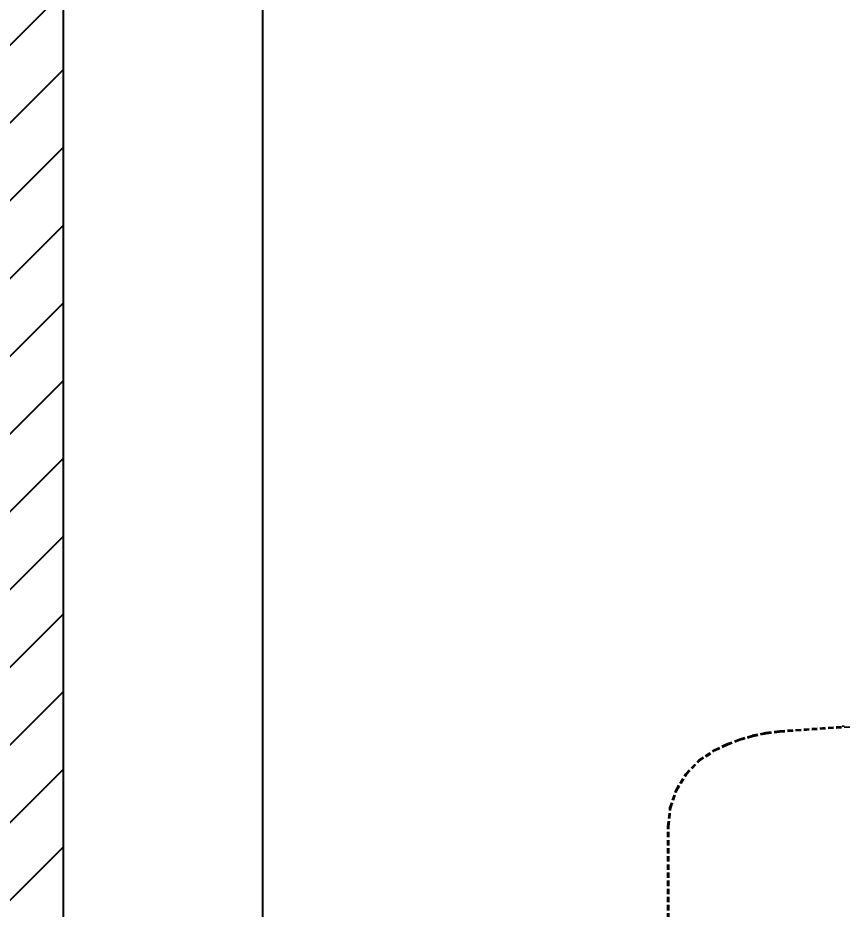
# Model space of a CAD drawing. Header units: millimetres. Extents: x 0 to 460473, y -68369 to 85219.
# Drawn here: x 225681 to 226635, y -38178 to -37148 of the extents above; entities that cross this region are included whole.
import ezdxf

# ---------------------------------------------------------------- set-up
doc = ezdxf.new("R2010")
doc.units = ezdxf.units.MM
doc.header["$LTSCALE"] = 50
doc.linetypes.add('HIDDEN2', pattern=[0.1875, 0.125, -0.0625])
for name, color, linetype in [('DIM', 7, 'Continuous'), ('ha', 8, 'Continuous'), ('hid', 8, 'HIDDEN2'), ('wall2', 3, 'Continuous')]:
    doc.layers.add(name, color=color, linetype=linetype)
doc.styles.add('맑은 고딕', font='malgun.ttf')
doc.dimstyles.new('DH IN40', dxfattribs={"dimscale": 40, "dimtxt": 2.5, "dimasz": 1, "dimexe": 1.5, "dimexo": 1.5, "dimtad": 1, "dimdec": 7, "dimlunit": 6, "dimtxsty": '맑은 고딕', "dimblk": 'ARCHTICK', "dimcen": 2.5, "dimclrd": 256, "dimclre": 256, "dimclrt": 256, "dimadec": 0, "dimazin": 0, "dimtfac": 1, "dimtdec": 7, "dimtix": 1, "dimtmove": 0, "dimatfit": 3, "dimldrblk": 'ARCHTICK', "dimfxl": 1, "dimtfillclr": 1, "dimlwd": -1, "dimlwe": -1, "dimarcsym": 0})

# ---------------------------------------------------------------- blocks, each defined once
blk = doc.blocks.new('_ArchTick')
at = {"color": 0, "linetype": 'ByBlock', "const_width": 0.15}
blk.add_lwpolyline([(-0.5, -0.5), (0.5, 0.5)], dxfattribs=at)
blk = doc.blocks.new('*D462')
at = {"layer": 'Defpoints', "color": 0, "transparency": 16777216}
for p in [(225734, -34587.8), (225734, -38507.8), (225964.1, -38507.8)]:
    blk.add_point(p, dxfattribs=at)
at = {"layer": 'DIM', "transparency": 16777216}
for p, q in [((225794, -34587.8), (226024.1, -34587.8)), ((225964.1, -34587.8), (225964.1, -38507.8)), ((225794, -38507.8), (226024.1, -38507.8))]:
    blk.add_line(p, q, dxfattribs=at)
at = {"layer": 'DIM', "transparency": 16777216, "xscale": 40, "yscale": 40, "zscale": 40}
for p, rotation in [((225964.1, -34587.8), 90), ((225964.1, -38507.8), 270)]:
    blk.add_blockref('_ArchTick', p, dxfattribs=dict(at, rotation=rotation))
at = {"layer": 'DIM', "transparency": 16777216, "insert": (225879.1, -36547.8), "char_height": 100, "attachment_point": 5, "rotation": 90, "style": '맑은 고딕'}
blk.add_mtext('3,920', dxfattribs=at)

msp = doc.modelspace()

# ---------------------------------------------------------------- hatches: boundary and pattern name
at = {"layer": 'ha', "transparency": 33554559}
h = msp.add_hatch(dxfattribs=at)
h.set_pattern_fill('ANSI31', color=256, scale=20)
h.paths.add_polyline_path([(225733.99868442, -39307.76328172), (225633.99868442, -39307.76328172), (225633.99868442, -39708.26280634), (225733.99868442, -39708.26280634)])
h.paths.add_polyline_path([(225733.99868442, -34587.76328172), (225633.99868442, -34587.76328172), (225633.99868442, -38277.76328172), (225633.99868442, -38507.76328172), (225733.99868442, -38507.76328172)])
h.paths.add_polyline_path([(225648.99868442, -35022.31504415), (225649.01178926, -34898.82695596), (225649.01178926, -34894.22774168), (225649.01178926, -34892.92222256), (225649.01178926, -34891.28783222), (225649.01178926, -34886.27503745), (225649.01178926, -34885.29838957), (225649.01178926, -34883.27159605), (225649.01178926, -34877.98349621), (225649.01178926, -34875.98037146), (225649.01178926, -34870.96757669), (225649.01178926, -34869.9909288), (225649.01178926, -34868.74520446), (225649.01178926, -34867.30016421), (225649.01178926, -34865.2372447), (225649.01178926, -34863.08463303), (225649.01178926, -34861.7990455), (225648.99868442, -34759.19347086), (225648.99868442, -34750.19347086), (225650.99868442, -34750.19347086), (225650.99868442, -34759.19347086), (225648.99868442, -34759.19347086), (225649.01178926, -34861.7990455), (225649.74303926, -34861.7990455), (225649.74303926, -34863.08463303), (225649.74303926, -34864.83861291), (225649.74303926, -34867.30016421), (225649.74303926, -34868.74520446), (225649.01178926, -34869.9909288), (225649.74303926, -34869.9909288), (225649.74303926, -34875.98037146), (225649.74303926, -34876.98193383), (225649.74303926, -34883.31021351), (225649.74303926, -34884.31177588), (225649.74303926, -34886.27503745), (225649.74303926, -34891.28783222), (225649.74303926, -34892.2893946), (225649.74303926, -34894.22774168), (225649.74303926, -34897.86027387), (225649.74303926, -34898.82695596)], flags=16)
h.paths.add_polyline_path([(225649.74303926, -34892.92222256), (225649.01178926, -34892.92222256), (225649.01178926, -34892.78768433), (225649.74303926, -34892.78768433)], flags=0)
h.paths.add_polyline_path([(225649.74303926, -34877.98349621), (225649.01178926, -34877.98349621), (225649.01178926, -34877.85892377), (225649.74303926, -34877.85892377)], flags=0)
h.paths.add_polyline_path([(225649.74303926, -34868.74520446), (225649.01178926, -34868.74520446), (225649.01178926, -34867.82835134), (225649.01178926, -34867.30016421), (225649.74303926, -34867.30016421), (225649.74303926, -34867.79845395)], flags=0)
h.paths.add_polyline_path([(225649.74303926, -34865.2372447), (225649.01178926, -34865.2372447), (225649.01178926, -34864.83861291), (225649.74303926, -34864.83861291)], flags=0)
h.paths.add_polyline_path([(230133.99865146, -33747.76328172), (229958.99865146, -33747.76328172), (229958.99865146, -34127.76328172), (230133.99865146, -34127.76328172)])
h.paths.add_polyline_path([(231573.99865146, -33927.76328172), (231143.99865146, -33927.76328172), (231143.99865146, -34102.76328172), (231573.99865146, -34102.76328172)])

# ---------------------------------------------------------------- linework, layer by layer
at = {"layer": 'hid'}
for p, q in [((226561.14669612, -37972.7655649), (226909.17515164, -37948.49970233)), ((226545.47458938, -37973.74829093), (226561.05979197, -37971.76934823)), ((226545.63941954, -37974.73461289), (226561.14669612, -37972.7655649)), ((226561.05979197, -37971.76934823), (226633.47908187, -37966.72000094)), ((226561.14669612, -37972.7655649), (226561.05979197, -37971.76934823)), ((226635.84382319, -37966.53071232), (226633.47908187, -37966.72000094)), ((226500.31726162, -37986.9020092), (226515.00933327, -37981.33803718)), ((226500.70787842, -37987.82256258), (226515.32648972, -37982.28641042)), ((226515.00933327, -37981.33803718), (226530.09279937, -37976.9444277)), ((226515.32648972, -37982.28641042), (226530.33453849, -37977.91476898)), ((226530.09279937, -37976.9444277), (226545.47458938, -37973.74829093)), ((226530.33453849, -37977.91476898), (226545.63941954, -37974.73461289)), ((226468.00081498, -38005.69816745), (226486.10723992, -37993.60201199)), ((226486.10723992, -37993.60201199), (226500.31726162, -37986.9020092)), ((226486.56890684, -37994.48906535), (226486.10723992, -37993.60201199)), ((226486.56890684, -37994.48906535), (226500.70787842, -37987.82256258)), ((226468.64354615, -38006.46425926), (226486.56890684, -37994.48906535)), ((226452.94196156, -38021.42682075), (226468.00081498, -38005.69816745)), ((226453.73528126, -38022.03562603), (226468.64354615, -38006.46425926)), ((226441.64470966, -38040.0421827), (226452.94196156, -38021.42682075)), ((226442.55100187, -38040.46483435), (226453.73528126, -38022.03562603)), ((226434.64472931, -38060.66158803), (226441.64470966, -38040.0421827)), ((226435.62102133, -38060.87804562), (226442.55100187, -38040.46483435)), ((226432.2739313, -38082.30734784), (226434.64472931, -38060.66158803)), ((226433.2739313, -38082.30734784), (226435.62102133, -38060.87804562)), ((226432.2739313, -38685.37572813), (226432.2739313, -38082.30734784)), ((226433.2739313, -38082.30734784), (226432.2739313, -38082.30734784)), ((226433.2739313, -38685.37572813), (226433.2739313, -38082.30734784))]:
    msp.add_line(p, q, dxfattribs=at)
at = {"layer": 'wall2'}
msp.add_lwpolyline([(225733.99868442, -34587.76328172), (225633.99868442, -34587.76328172), (225633.99868442, -38507.76328172), (225733.99868442, -38507.76328172)], close=True, dxfattribs=at)

# ---------------------------------------------------------------- dimensions: what is measured, and where the dimension line sits
at = {"layer": 'DIM'}
dim = msp.add_linear_dim(base=(225964.1091734703, -38507.76328172), p1=(225733.9986844184, -34587.76328172), p2=(225733.9986844184, -38507.76328172), angle=90, dimstyle='DH IN40', dxfattribs=at)
dim.commit()
dim.dimension.update_dxf_attribs({"geometry": '*D462', "text_midpoint": (225879.0548256442, -36547.7632817201)})

doc.saveas('drawing.dxf')
